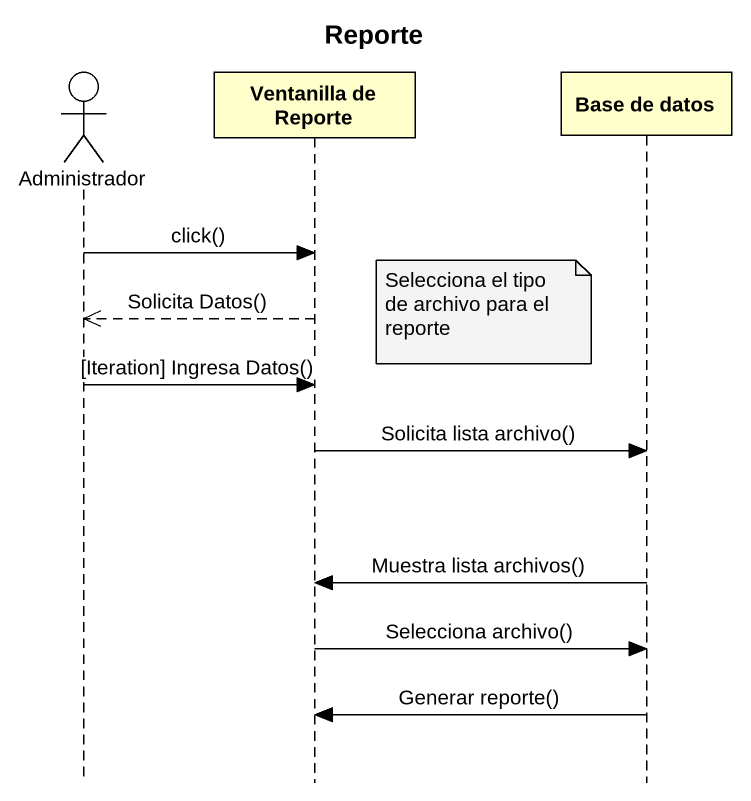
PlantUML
@startuml
title Reporte
hide footbox
actor Administrador
participant "Ventanilla de Reporte" as Ventanilla_de_Reporte
participant "Base de datos" as Base_de_datos

Administrador -> Ventanilla_de_Reporte : click()
note left of Base_de_datos : Selecciona el tipo de archivo para el reporte
Ventanilla_de_Reporte -->> Administrador : Solicita Datos()
Administrador -> Ventanilla_de_Reporte : [Iteration] Ingresa Datos()
Ventanilla_de_Reporte -> Base_de_datos : Solicita lista archivo()
Base_de_datos -> Ventanilla_de_Reporte : Muestra lista archivos()
Ventanilla_de_Reporte -> Base_de_datos : Selecciona archivo()
Base_de_datos -> Ventanilla_de_Reporte : Generar reporte()
@enduml
